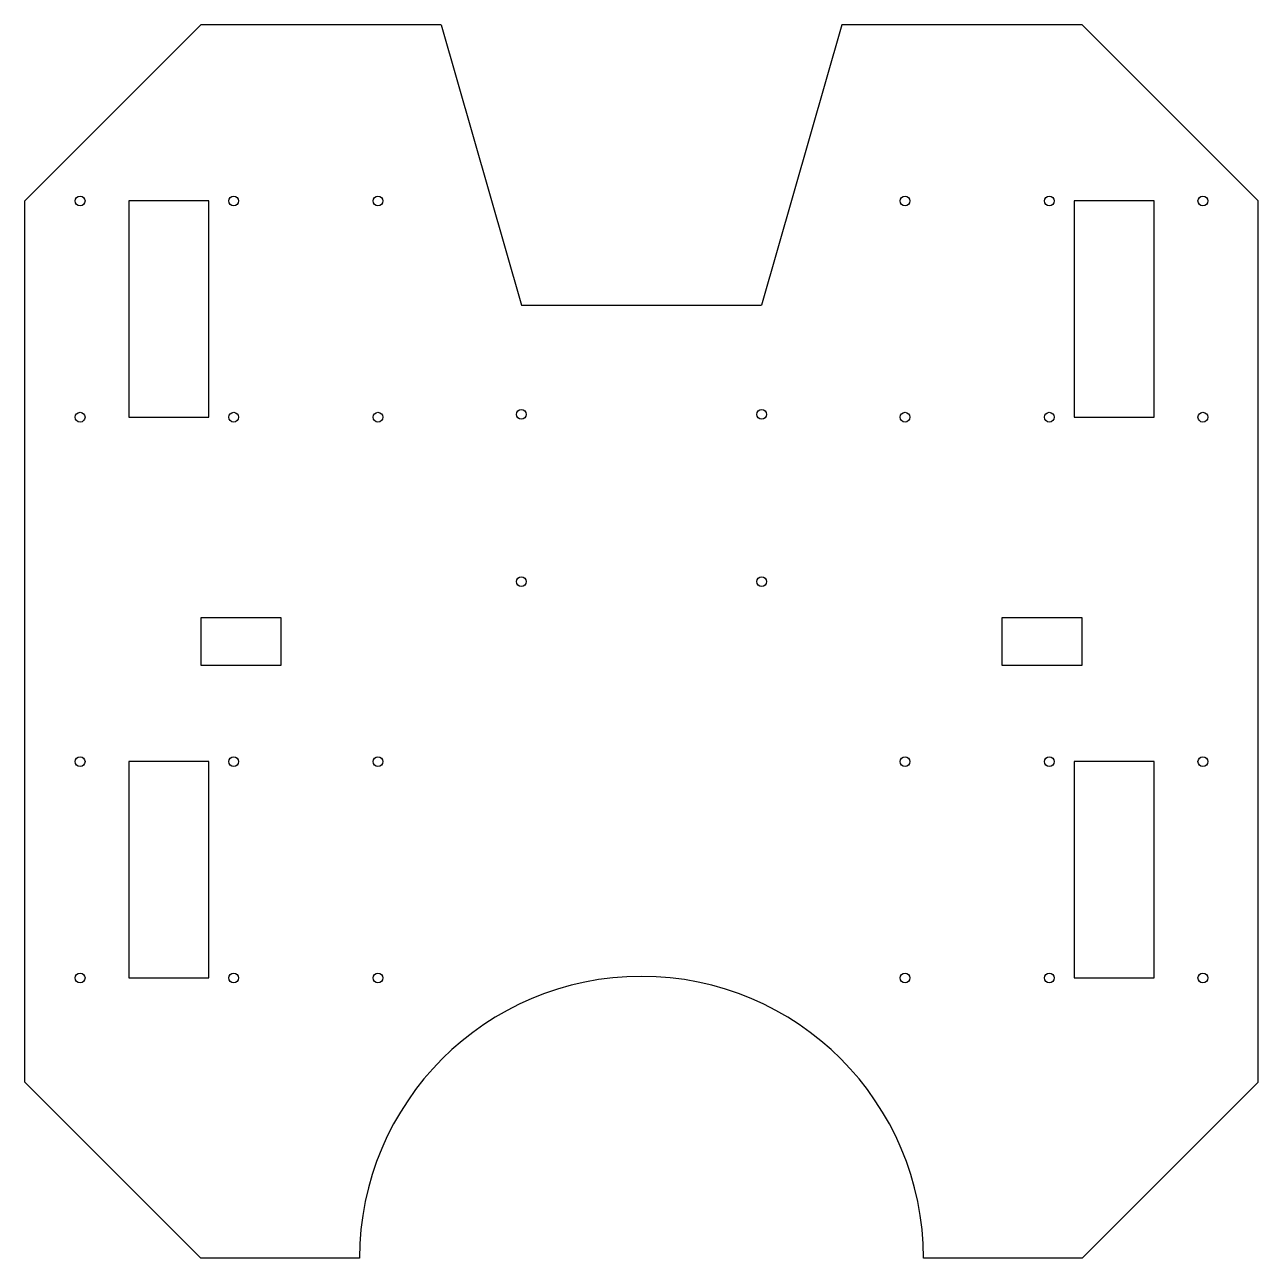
# Model space of a CAD drawing. Header units: millimetres. Extents: x -196 to 196, y -196 to 196.
import ezdxf

# ---------------------------------------------------------------- set-up
doc = ezdxf.new("R2010")
doc.units = ezdxf.units.MM

msp = doc.modelspace()

# ---------------------------------------------------------------- linework, layer by layer
at = {"color": 7, "linetype": 'Continuous', "lineweight": 25}
for p, q in [((-139.7, 195.58), (-195.58, 139.7)), ((-63.5, 195.58), (-139.7, 195.58)), ((-63.5, 195.58), (-38.1, 106.68)), ((63.5, 195.58), (38.1, 106.68)), ((139.7, 195.58), (63.5, 195.58)), ((139.7, 195.58), (195.58, 139.7)), ((-195.58, -139.7), (-195.58, 139.7)), ((-137.16, 139.7), (-162.56, 139.7)), ((-162.56, 139.7), (-162.56, 71.12)), ((-137.16, 71.12), (-137.16, 139.7)), ((162.56, 139.7), (137.16, 139.7)), ((137.16, 139.7), (137.16, 71.12)), ((162.56, 71.12), (162.56, 139.7)), ((195.58, -139.7), (195.58, 139.7)), ((-38.1, 106.68), (38.1, 106.68)), ((-162.56, 71.12), (-137.16, 71.12)), ((137.16, 71.12), (162.56, 71.12)), ((-114.3, 7.5), (-139.7, 7.5)), ((-139.7, 7.5), (-139.7, -7.5)), ((-114.3, -7.5), (-114.3, 7.5)), ((139.7, 7.5), (114.3, 7.5)), ((114.3, 7.5), (114.3, -7.5)), ((139.7, -7.5), (139.7, 7.5)), ((-139.7, -7.5), (-114.3, -7.5)), ((114.3, -7.5), (139.7, -7.5)), ((-137.16, -38.1), (-162.56, -38.1)), ((-162.56, -38.1), (-162.56, -106.68)), ((-137.16, -106.68), (-137.16, -38.1)), ((137.16, -38.1), (137.16, -106.68)), ((162.56, -38.1), (137.16, -38.1)), ((162.56, -106.68), (162.56, -38.1)), ((-162.56, -106.68), (-137.16, -106.68)), ((137.16, -106.68), (162.56, -106.68)), ((-139.7, -195.58), (-195.58, -139.7)), ((195.58, -139.7), (139.7, -195.58)), ((-89.408, -195.58), (-139.7, -195.58)), ((139.7, -195.58), (89.408, -195.58))]:
    msp.add_line(p, q, dxfattribs=at)
for centre in [(-178, 139.7), (-129.286, 139.7), (-83.566, 139.7), (83.566, 139.7), (129.286, 139.7), (178, 139.7), (-178, 71.12), (-129.286, 71.12), (-83.566, 71.12), (-38.1, 72), (38.1, 72), (83.566, 71.12), (129.286, 71.12), (178, 71.12), (-38.1, 19), (38.1, 19), (-178, -38.1), (-129.286, -38.1), (-83.566, -38.1), (83.566, -38.1), (129.286, -38.1), (178, -38.1), (-178, -106.68), (-129.286, -106.68), (-83.566, -106.68), (83.566, -106.68), (129.286, -106.68), (178, -106.68)]:
    msp.add_circle(centre, 1.55, dxfattribs=at)
msp.add_arc((0, -195.58), 89.408, 0, 180, dxfattribs=at)

doc.saveas('drawing.dxf')
